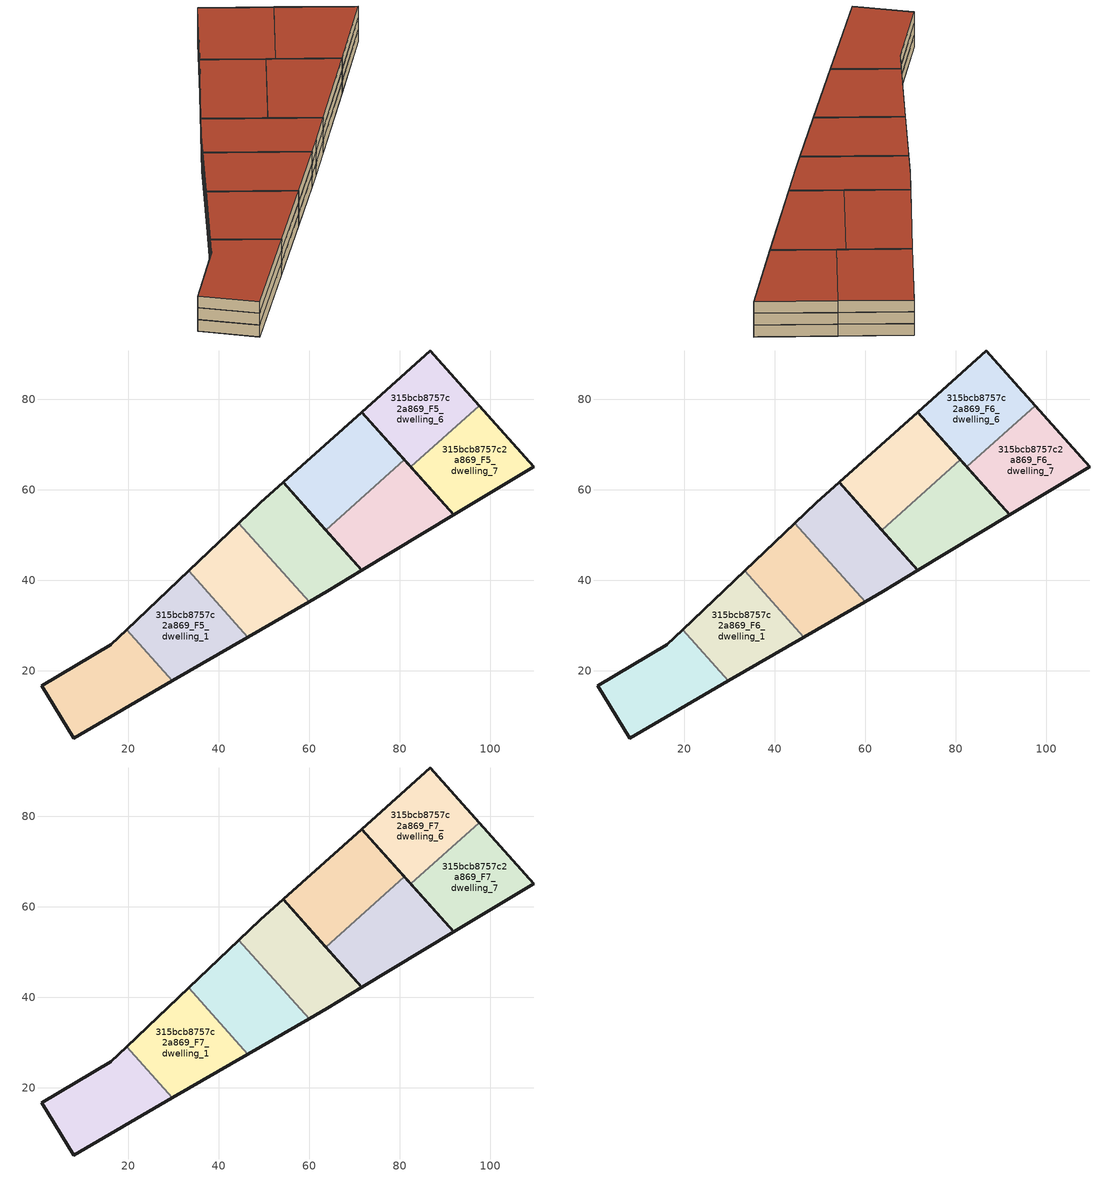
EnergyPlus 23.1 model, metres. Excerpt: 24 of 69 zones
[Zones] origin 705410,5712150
315bcb8757c2a869_F5_dwelling_0
 floor to 315bcb8757c2a869_F4_dwelling_0 (EU_floor_Construction): 29.74,17.76 19.65,29.05 16.2,25.78 0.94,16.64 7.95,5.14 z15
 wall outside (EU_wall_Construction): 29.74,17.76 7.95,5.14 0.94,16.64 16.2,25.78 19.65,29.05 z15:18
 wall to 315bcb8757c2a869_F5_dwelling_1 (EU_wall_Construction): 19.65,29.05 29.74,17.76 z15:18
315bcb8757c2a869_F5_dwelling_1
 floor to 315bcb8757c2a869_F4_dwelling_1 (EU_floor_Construction): 46.45,27.43 33.37,42.06 19.65,29.05 29.74,17.76 z15
 wall outside (EU_wall_Construction): 19.65,29.05 33.37,42.06 / 46.45,27.43 29.74,17.76 z15:18
 wall to 315bcb8757c2a869_F5_dwelling_2 (EU_wall_Construction): 33.37,42.06 46.45,27.43 z15:18
315bcb8757c2a869_F5_dwelling_2
 floor to 315bcb8757c2a869_F4_dwelling_2 (EU_floor_Construction): 60,35.27 44.49,52.61 33.37,42.06 46.45,27.43 z15
 wall outside (EU_wall_Construction): 33.37,42.06 44.49,52.61 / 60,35.27 46.45,27.43 z15:18
 wall to 315bcb8757c2a869_F5_dwelling_3 (EU_wall_Construction): 44.49,52.61 60,35.27 z15:18
315bcb8757c2a869_F5_dwelling_3
 floor to 315bcb8757c2a869_F4_dwelling_3 (EU_floor_Construction): 71.63,42.19 54.27,61.61 49.23,57.1 44.49,52.61 60,35.27 64.04,37.61 z15
 wall outside (EU_wall_Construction): 44.49,52.61 49.23,57.1 54.27,61.61 71.63,42.19 64.04,37.61 60,35.27 z15:18
315bcb8757c2a869_F5_dwelling_4
 floor to 315bcb8757c2a869_F4_dwelling_4 (EU_floor_Construction): 81.04,66.59 71.62,77.12 54.27,61.61 63.69,51.08 z15
 wall outside (EU_wall_Construction): 63.69,51.08 54.27,61.61 71.62,77.12 81.04,66.59 z15:18
 wall to 315bcb8757c2a869_F5_dwelling_5 (EU_wall_Construction): 81.04,66.59 63.69,51.08 z15:18
315bcb8757c2a869_F5_dwelling_5
 floor to 315bcb8757c2a869_F4_dwelling_5 (EU_floor_Construction): 91.92,54.42 81.04,66.59 63.69,51.08 71.63,42.19 z15
 wall outside (EU_wall_Construction): 81.04,66.59 91.92,54.42 71.63,42.19 63.69,51.08 z15:18
315bcb8757c2a869_F5_dwelling_6
 floor to 315bcb8757c2a869_F4_dwelling_6 (EU_floor_Construction): 97.55,78.59 86.77,90.65 71.62,77.12 82.41,65.05 z15
 wall outside (EU_wall_Construction): 82.41,65.05 71.62,77.12 86.77,90.65 97.55,78.59 z15:18
 wall to 315bcb8757c2a869_F5_dwelling_7 (EU_wall_Construction): 97.55,78.59 82.41,65.05 z15:18
315bcb8757c2a869_F5_dwelling_7
 floor to 315bcb8757c2a869_F4_dwelling_7 (EU_floor_Construction): 109.62,65.09 97.55,78.59 82.41,65.05 91.92,54.42 z15
 wall outside (EU_wall_Construction): 97.55,78.59 109.62,65.09 91.92,54.42 82.41,65.05 z15:18
315bcb8757c2a869_F6_dwelling_0
 floor to 315bcb8757c2a869_F5_dwelling_0 (EU_floor_Construction): 29.74,17.76 19.65,29.05 16.2,25.78 0.94,16.64 7.95,5.14 z18
 wall outside (EU_wall_Construction): 29.74,17.76 7.95,5.14 0.94,16.64 16.2,25.78 19.65,29.05 z18:21
 wall to 315bcb8757c2a869_F6_dwelling_1 (EU_wall_Construction): 19.65,29.05 29.74,17.76 z18:21
315bcb8757c2a869_F6_dwelling_1
 floor to 315bcb8757c2a869_F5_dwelling_1 (EU_floor_Construction): 46.45,27.43 33.37,42.06 19.65,29.05 29.74,17.76 z18
 wall outside (EU_wall_Construction): 19.65,29.05 33.37,42.06 / 46.45,27.43 29.74,17.76 z18:21
 wall to 315bcb8757c2a869_F6_dwelling_2 (EU_wall_Construction): 33.37,42.06 46.45,27.43 z18:21
315bcb8757c2a869_F6_dwelling_2
 floor to 315bcb8757c2a869_F5_dwelling_2 (EU_floor_Construction): 60,35.27 44.49,52.61 33.37,42.06 46.45,27.43 z18
 wall outside (EU_wall_Construction): 33.37,42.06 44.49,52.61 / 60,35.27 46.45,27.43 z18:21
 wall to 315bcb8757c2a869_F6_dwelling_3 (EU_wall_Construction): 44.49,52.61 60,35.27 z18:21
315bcb8757c2a869_F6_dwelling_3
 floor to 315bcb8757c2a869_F5_dwelling_3 (EU_floor_Construction): 71.63,42.19 54.27,61.61 49.23,57.1 44.49,52.61 60,35.27 64.04,37.61 z18
 wall outside (EU_wall_Construction): 44.49,52.61 49.23,57.1 54.27,61.61 71.63,42.19 64.04,37.61 60,35.27 z18:21
315bcb8757c2a869_F6_dwelling_4
 floor to 315bcb8757c2a869_F5_dwelling_4 (EU_floor_Construction): 81.04,66.59 71.62,77.12 54.27,61.61 63.69,51.08 z18
 wall outside (EU_wall_Construction): 63.69,51.08 54.27,61.61 71.62,77.12 81.04,66.59 z18:21
 wall to 315bcb8757c2a869_F6_dwelling_5 (EU_wall_Construction): 81.04,66.59 63.69,51.08 z18:21
315bcb8757c2a869_F6_dwelling_5
 floor to 315bcb8757c2a869_F5_dwelling_5 (EU_floor_Construction): 91.92,54.42 81.04,66.59 63.69,51.08 71.63,42.19 z18
 wall outside (EU_wall_Construction): 81.04,66.59 91.92,54.42 71.63,42.19 63.69,51.08 z18:21
315bcb8757c2a869_F6_dwelling_6
 floor to 315bcb8757c2a869_F5_dwelling_6 (EU_floor_Construction): 97.55,78.59 86.77,90.65 71.62,77.12 82.41,65.05 z18
 wall outside (EU_wall_Construction): 82.41,65.05 71.62,77.12 86.77,90.65 97.55,78.59 z18:21
 wall to 315bcb8757c2a869_F6_dwelling_7 (EU_wall_Construction): 97.55,78.59 82.41,65.05 z18:21
315bcb8757c2a869_F6_dwelling_7
 floor to 315bcb8757c2a869_F5_dwelling_7 (EU_floor_Construction): 109.62,65.09 97.55,78.59 82.41,65.05 91.92,54.42 z18
 wall outside (EU_wall_Construction): 97.55,78.59 109.62,65.09 91.92,54.42 82.41,65.05 z18:21
315bcb8757c2a869_F7_dwelling_0
 floor to 315bcb8757c2a869_F6_dwelling_0 (EU_floor_Construction): 29.74,17.76 19.65,29.05 16.2,25.78 0.94,16.64 7.95,5.14 z21
 wall outside (EU_wall_Construction): 29.74,17.76 7.95,5.14 0.94,16.64 16.2,25.78 19.65,29.05 z21:24
 wall to 315bcb8757c2a869_F7_dwelling_1 (EU_wall_Construction): 19.65,29.05 29.74,17.76 z21:24
 roof outside (EU_roof_Construction): 19.65,29.05 29.74,17.76 7.95,5.14 0.94,16.64 16.2,25.78 z24
315bcb8757c2a869_F7_dwelling_1
 floor to 315bcb8757c2a869_F6_dwelling_1 (EU_floor_Construction): 46.45,27.43 33.37,42.06 19.65,29.05 29.74,17.76 z21
 wall outside (EU_wall_Construction): 19.65,29.05 33.37,42.06 / 46.45,27.43 29.74,17.76 z21:24
 wall to 315bcb8757c2a869_F7_dwelling_2 (EU_wall_Construction): 33.37,42.06 46.45,27.43 z21:24
 roof outside (EU_roof_Construction): 33.37,42.06 46.45,27.43 29.74,17.76 19.65,29.05 z24
315bcb8757c2a869_F7_dwelling_2
 floor to 315bcb8757c2a869_F6_dwelling_2 (EU_floor_Construction): 60,35.27 44.49,52.61 33.37,42.06 46.45,27.43 z21
 wall outside (EU_wall_Construction): 33.37,42.06 44.49,52.61 / 60,35.27 46.45,27.43 z21:24
 wall to 315bcb8757c2a869_F7_dwelling_3 (EU_wall_Construction): 44.49,52.61 60,35.27 z21:24
 roof outside (EU_roof_Construction): 44.49,52.61 60,35.27 46.45,27.43 33.37,42.06 z24
315bcb8757c2a869_F7_dwelling_3
 floor to 315bcb8757c2a869_F6_dwelling_3 (EU_floor_Construction): 71.63,42.19 54.27,61.61 49.23,57.1 44.49,52.61 60,35.27 64.04,37.61 z21
 wall outside (EU_wall_Construction): 44.49,52.61 49.23,57.1 54.27,61.61 71.63,42.19 64.04,37.61 60,35.27 z21:24
 roof outside (EU_roof_Construction): 54.27,61.61 71.63,42.19 64.04,37.61 60,35.27 44.49,52.61 49.23,57.1 z24
315bcb8757c2a869_F7_dwelling_4
 floor to 315bcb8757c2a869_F6_dwelling_4 (EU_floor_Construction): 81.04,66.59 71.62,77.12 54.27,61.61 63.69,51.08 z21
 wall outside (EU_wall_Construction): 63.69,51.08 54.27,61.61 71.62,77.12 81.04,66.59 z21:24
 wall to 315bcb8757c2a869_F7_dwelling_5 (EU_wall_Construction): 81.04,66.59 63.69,51.08 z21:24
 roof outside (EU_roof_Construction): 71.62,77.12 81.04,66.59 63.69,51.08 54.27,61.61 z24
315bcb8757c2a869_F7_dwelling_5
 floor to 315bcb8757c2a869_F6_dwelling_5 (EU_floor_Construction): 91.92,54.42 81.04,66.59 63.69,51.08 71.63,42.19 z21
 wall outside (EU_wall_Construction): 81.04,66.59 91.92,54.42 71.63,42.19 63.69,51.08 z21:24
 roof outside (EU_roof_Construction): 81.04,66.59 91.92,54.42 71.63,42.19 63.69,51.08 z24
315bcb8757c2a869_F7_dwelling_6
 floor to 315bcb8757c2a869_F6_dwelling_6 (EU_floor_Construction): 97.55,78.59 86.77,90.65 71.62,77.12 82.41,65.05 z21
 wall outside (EU_wall_Construction): 82.41,65.05 71.62,77.12 86.77,90.65 97.55,78.59 z21:24
 wall to 315bcb8757c2a869_F7_dwelling_7 (EU_wall_Construction): 97.55,78.59 82.41,65.05 z21:24
 roof outside (EU_roof_Construction): 86.77,90.65 97.55,78.59 82.41,65.05 71.62,77.12 z24
315bcb8757c2a869_F7_dwelling_7
 floor to 315bcb8757c2a869_F6_dwelling_7 (EU_floor_Construction): 109.62,65.09 97.55,78.59 82.41,65.05 91.92,54.42 z21
 wall outside (EU_wall_Construction): 97.55,78.59 109.62,65.09 91.92,54.42 82.41,65.05 z21:24
 roof outside (EU_roof_Construction): 97.55,78.59 109.62,65.09 91.92,54.42 82.41,65.05 z24
[Building]
EU S2 Campaign: North Axis=0; Terrain=City; Solar Distribution=FullExterior
[Site:Location]
London: Latitude=51.5; Longitude=-0.5; Time Zone=0; Elevation=25
[SizingPeriod:WeatherFileDays]
AnnualSizingPeriod: Begin Month=1; Begin Day of Month=1; End Month=12; End Day of Month=31; Day of Week for Start Day=Monday; Use Weather File Daylight Saving Period=No; Use Weather File Rain and Snow Indicators=No
[MATERIAL]
EU_InternalMass_Material: Roughness=MediumRough; Thickness=0.1; Conductivity=1; Density=1800; Specific Heat=900; Thermal Absorptance=0.9; Solar Absorptance=0.7; Visible Absorptance=0.7
[MATERIAL:NOMASS] Roughness=MediumRough; Thermal Absorptance=0.9; Solar Absorptance=0.7; Visible Absorptance=0.7
Name | Thermal Resistance
EU_wall_NoMass | 0.635353
EU_roof_NoMass | 0.675062
EU_floor_NoMass | 1.96382
[CONSTRUCTION]
EU_wall_Construction: EU_wall_NoMass
EU_roof_Construction: EU_roof_NoMass
EU_floor_Construction: EU_floor_NoMass
EU_InternalMass_Construction: EU_InternalMass_Material
[ZONE] Type=1; Multiplier=1; Ceiling Height=autocalculate; Floor Area=autocalculate; Part of Total Floor Area=Yes
Name | Volume
315bcb8757c2a869_F5_dwelling_0; 315bcb8757c2a869_F6_dwelling_0; 315bcb8757c2a869_F7_dwelling_0 | 985.807
315bcb8757c2a869_F5_dwelling_1; 315bcb8757c2a869_F6_dwelling_1; 315bcb8757c2a869_F7_dwelling_1 | 985.857
315bcb8757c2a869_F5_dwelling_2; 315bcb8757c2a869_F6_dwelling_2; 315bcb8757c2a869_F7_dwelling_2 | 985.852
315bcb8757c2a869_F5_dwelling_3; 315bcb8757c2a869_F6_dwelling_3; 315bcb8757c2a869_F7_dwelling_3 | 985.816
315bcb8757c2a869_F5_dwelling_4; 315bcb8757c2a869_F6_dwelling_4; 315bcb8757c2a869_F7_dwelling_4 | 985.805
315bcb8757c2a869_F5_dwelling_5; 315bcb8757c2a869_F6_dwelling_5; 315bcb8757c2a869_F7_dwelling_5 | 985.882
315bcb8757c2a869_F5_dwelling_6; 315bcb8757c2a869_F6_dwelling_6; 315bcb8757c2a869_F7_dwelling_6 | 985.81
315bcb8757c2a869_F5_dwelling_7; 315bcb8757c2a869_F6_dwelling_7; 315bcb8757c2a869_F7_dwelling_7 | 985.832
[INTERNALMASS] Construction=EU_InternalMass_Construction
Name | Zone or ZoneList | Surface Area
315bcb8757c2a869_F5_dwelling_0_EU_InternalMass | 315bcb8757c2a869_F5_dwelling_0 | 369.683
315bcb8757c2a869_F5_dwelling_1_EU_InternalMass | 315bcb8757c2a869_F5_dwelling_1 | 369.695
315bcb8757c2a869_F5_dwelling_2_EU_InternalMass | 315bcb8757c2a869_F5_dwelling_2 | 369.664
315bcb8757c2a869_F5_dwelling_3_EU_InternalMass | 315bcb8757c2a869_F5_dwelling_3 | 369.705
315bcb8757c2a869_F5_dwelling_4_EU_InternalMass | 315bcb8757c2a869_F5_dwelling_4 | 369.7
315bcb8757c2a869_F5_dwelling_5_EU_InternalMass | 315bcb8757c2a869_F5_dwelling_5 | 369.67
315bcb8757c2a869_F5_dwelling_6_EU_InternalMass | 315bcb8757c2a869_F5_dwelling_6 | 369.676
315bcb8757c2a869_F5_dwelling_7_EU_InternalMass | 315bcb8757c2a869_F5_dwelling_7 | 369.698
315bcb8757c2a869_F6_dwelling_0_EU_InternalMass | 315bcb8757c2a869_F6_dwelling_0 | 369.683
315bcb8757c2a869_F6_dwelling_1_EU_InternalMass | 315bcb8757c2a869_F6_dwelling_1 | 369.695
315bcb8757c2a869_F6_dwelling_2_EU_InternalMass | 315bcb8757c2a869_F6_dwelling_2 | 369.664
315bcb8757c2a869_F6_dwelling_3_EU_InternalMass | 315bcb8757c2a869_F6_dwelling_3 | 369.705
315bcb8757c2a869_F6_dwelling_4_EU_InternalMass | 315bcb8757c2a869_F6_dwelling_4 | 369.7
315bcb8757c2a869_F6_dwelling_5_EU_InternalMass | 315bcb8757c2a869_F6_dwelling_5 | 369.67
315bcb8757c2a869_F6_dwelling_6_EU_InternalMass | 315bcb8757c2a869_F6_dwelling_6 | 369.676
315bcb8757c2a869_F6_dwelling_7_EU_InternalMass | 315bcb8757c2a869_F6_dwelling_7 | 369.698
315bcb8757c2a869_F7_dwelling_0_EU_InternalMass | 315bcb8757c2a869_F7_dwelling_0 | 369.683
315bcb8757c2a869_F7_dwelling_1_EU_InternalMass | 315bcb8757c2a869_F7_dwelling_1 | 369.695
315bcb8757c2a869_F7_dwelling_2_EU_InternalMass | 315bcb8757c2a869_F7_dwelling_2 | 369.664
315bcb8757c2a869_F7_dwelling_3_EU_InternalMass | 315bcb8757c2a869_F7_dwelling_3 | 369.705
315bcb8757c2a869_F7_dwelling_4_EU_InternalMass | 315bcb8757c2a869_F7_dwelling_4 | 369.7
315bcb8757c2a869_F7_dwelling_5_EU_InternalMass | 315bcb8757c2a869_F7_dwelling_5 | 369.67
315bcb8757c2a869_F7_dwelling_6_EU_InternalMass | 315bcb8757c2a869_F7_dwelling_6 | 369.676
315bcb8757c2a869_F7_dwelling_7_EU_InternalMass | 315bcb8757c2a869_F7_dwelling_7 | 369.698
[OTHEREQUIPMENT] Fuel Type=Electricity; Design Level Calculation Method=Watts/Area; Power per Zone Floor Area=1; Fraction Latent=0; Fraction Radiant=0; Fraction Lost=0; Carbon Dioxide Generation Rate=0; EndUse Subcategory=EU_Step8_InternalGains
Name | Zone or ZoneList or Space or SpaceList | Schedule
EU_Step8_InternalGain_315bcb8757c2a869_F5_dwelling_0_f000 | 315bcb8757c2a869_F5_dwelling_0 | EU_Step8_GainSchedule_315bcb8757c2a869_F5_dwelling_0_f000
EU_Step8_InternalGain_315bcb8757c2a869_F5_dwelling_1_f000 | 315bcb8757c2a869_F5_dwelling_1 | EU_Step8_GainSchedule_315bcb8757c2a869_F5_dwelling_1_f000
EU_Step8_InternalGain_315bcb8757c2a869_F5_dwelling_2_f000 | 315bcb8757c2a869_F5_dwelling_2 | EU_Step8_GainSchedule_315bcb8757c2a869_F5_dwelling_2_f000
EU_Step8_InternalGain_315bcb8757c2a869_F5_dwelling_3_f000 | 315bcb8757c2a869_F5_dwelling_3 | EU_Step8_GainSchedule_315bcb8757c2a869_F5_dwelling_3_f000
EU_Step8_InternalGain_315bcb8757c2a869_F5_dwelling_4_f000 | 315bcb8757c2a869_F5_dwelling_4 | EU_Step8_GainSchedule_315bcb8757c2a869_F5_dwelling_4_f000
EU_Step8_InternalGain_315bcb8757c2a869_F5_dwelling_5_f000 | 315bcb8757c2a869_F5_dwelling_5 | EU_Step8_GainSchedule_315bcb8757c2a869_F5_dwelling_5_f000
EU_Step8_InternalGain_315bcb8757c2a869_F5_dwelling_6_f000 | 315bcb8757c2a869_F5_dwelling_6 | EU_Step8_GainSchedule_315bcb8757c2a869_F5_dwelling_6_f000
EU_Step8_InternalGain_315bcb8757c2a869_F5_dwelling_7_f000 | 315bcb8757c2a869_F5_dwelling_7 | EU_Step8_GainSchedule_315bcb8757c2a869_F5_dwelling_7_f000
EU_Step8_InternalGain_315bcb8757c2a869_F6_dwelling_0_f000 | 315bcb8757c2a869_F6_dwelling_0 | EU_Step8_GainSchedule_315bcb8757c2a869_F6_dwelling_0_f000
EU_Step8_InternalGain_315bcb8757c2a869_F6_dwelling_1_f000 | 315bcb8757c2a869_F6_dwelling_1 | EU_Step8_GainSchedule_315bcb8757c2a869_F6_dwelling_1_f000
EU_Step8_InternalGain_315bcb8757c2a869_F6_dwelling_2_f000 | 315bcb8757c2a869_F6_dwelling_2 | EU_Step8_GainSchedule_315bcb8757c2a869_F6_dwelling_2_f000
EU_Step8_InternalGain_315bcb8757c2a869_F6_dwelling_3_f000 | 315bcb8757c2a869_F6_dwelling_3 | EU_Step8_GainSchedule_315bcb8757c2a869_F6_dwelling_3_f000
EU_Step8_InternalGain_315bcb8757c2a869_F6_dwelling_4_f000 | 315bcb8757c2a869_F6_dwelling_4 | EU_Step8_GainSchedule_315bcb8757c2a869_F6_dwelling_4_f000
EU_Step8_InternalGain_315bcb8757c2a869_F6_dwelling_5_f000 | 315bcb8757c2a869_F6_dwelling_5 | EU_Step8_GainSchedule_315bcb8757c2a869_F6_dwelling_5_f000
EU_Step8_InternalGain_315bcb8757c2a869_F6_dwelling_6_f000 | 315bcb8757c2a869_F6_dwelling_6 | EU_Step8_GainSchedule_315bcb8757c2a869_F6_dwelling_6_f000
EU_Step8_InternalGain_315bcb8757c2a869_F6_dwelling_7_f000 | 315bcb8757c2a869_F6_dwelling_7 | EU_Step8_GainSchedule_315bcb8757c2a869_F6_dwelling_7_f000
EU_Step8_InternalGain_315bcb8757c2a869_F7_dwelling_0_f000 | 315bcb8757c2a869_F7_dwelling_0 | EU_Step8_GainSchedule_315bcb8757c2a869_F7_dwelling_0_f000
EU_Step8_InternalGain_315bcb8757c2a869_F7_dwelling_1_f000 | 315bcb8757c2a869_F7_dwelling_1 | EU_Step8_GainSchedule_315bcb8757c2a869_F7_dwelling_1_f000
EU_Step8_InternalGain_315bcb8757c2a869_F7_dwelling_2_f000 | 315bcb8757c2a869_F7_dwelling_2 | EU_Step8_GainSchedule_315bcb8757c2a869_F7_dwelling_2_f000
EU_Step8_InternalGain_315bcb8757c2a869_F7_dwelling_3_f000 | 315bcb8757c2a869_F7_dwelling_3 | EU_Step8_GainSchedule_315bcb8757c2a869_F7_dwelling_3_f000
EU_Step8_InternalGain_315bcb8757c2a869_F7_dwelling_4_f000 | 315bcb8757c2a869_F7_dwelling_4 | EU_Step8_GainSchedule_315bcb8757c2a869_F7_dwelling_4_f000
EU_Step8_InternalGain_315bcb8757c2a869_F7_dwelling_5_f000 | 315bcb8757c2a869_F7_dwelling_5 | EU_Step8_GainSchedule_315bcb8757c2a869_F7_dwelling_5_f000
EU_Step8_InternalGain_315bcb8757c2a869_F7_dwelling_6_f000 | 315bcb8757c2a869_F7_dwelling_6 | EU_Step8_GainSchedule_315bcb8757c2a869_F7_dwelling_6_f000
EU_Step8_InternalGain_315bcb8757c2a869_F7_dwelling_7_f000 | 315bcb8757c2a869_F7_dwelling_7 | EU_Step8_GainSchedule_315bcb8757c2a869_F7_dwelling_7_f000
[ZONEVENTILATION:DESIGNFLOWRATE] Schedule=EU_AlwaysOn; Design Flow Rate Calculation Method=AirChanges/Hour; Air Changes per Hour=0.555504; Ventilation Type=Natural; Fan Pressure Rise=0; Fan Total Efficiency=1; Constant Term Coefficient=1; Temperature Term Coefficient=0; Velocity Term Coefficient=0; Velocity Squared Term Coefficient=0; Minimum Indoor Temperature=-100; Maximum Indoor Temperature=100; Delta Temperature=-100; Minimum Outdoor Temperature=-100; Maximum Outdoor Temperature=100; Maximum Wind Speed=40
Name | Zone or ZoneList or Space or SpaceList
EU_ConstantAir_315bcb8757c2a869_F5_dwelling_0 | 315bcb8757c2a869_F5_dwelling_0
EU_ConstantAir_315bcb8757c2a869_F5_dwelling_1 | 315bcb8757c2a869_F5_dwelling_1
EU_ConstantAir_315bcb8757c2a869_F5_dwelling_2 | 315bcb8757c2a869_F5_dwelling_2
EU_ConstantAir_315bcb8757c2a869_F5_dwelling_3 | 315bcb8757c2a869_F5_dwelling_3
EU_ConstantAir_315bcb8757c2a869_F5_dwelling_4 | 315bcb8757c2a869_F5_dwelling_4
EU_ConstantAir_315bcb8757c2a869_F5_dwelling_5 | 315bcb8757c2a869_F5_dwelling_5
EU_ConstantAir_315bcb8757c2a869_F5_dwelling_6 | 315bcb8757c2a869_F5_dwelling_6
EU_ConstantAir_315bcb8757c2a869_F5_dwelling_7 | 315bcb8757c2a869_F5_dwelling_7
EU_ConstantAir_315bcb8757c2a869_F6_dwelling_0 | 315bcb8757c2a869_F6_dwelling_0
EU_ConstantAir_315bcb8757c2a869_F6_dwelling_1 | 315bcb8757c2a869_F6_dwelling_1
EU_ConstantAir_315bcb8757c2a869_F6_dwelling_2 | 315bcb8757c2a869_F6_dwelling_2
EU_ConstantAir_315bcb8757c2a869_F6_dwelling_3 | 315bcb8757c2a869_F6_dwelling_3
EU_ConstantAir_315bcb8757c2a869_F6_dwelling_4 | 315bcb8757c2a869_F6_dwelling_4
EU_ConstantAir_315bcb8757c2a869_F6_dwelling_5 | 315bcb8757c2a869_F6_dwelling_5
EU_ConstantAir_315bcb8757c2a869_F6_dwelling_6 | 315bcb8757c2a869_F6_dwelling_6
EU_ConstantAir_315bcb8757c2a869_F6_dwelling_7 | 315bcb8757c2a869_F6_dwelling_7
EU_ConstantAir_315bcb8757c2a869_F7_dwelling_0 | 315bcb8757c2a869_F7_dwelling_0
EU_ConstantAir_315bcb8757c2a869_F7_dwelling_1 | 315bcb8757c2a869_F7_dwelling_1
EU_ConstantAir_315bcb8757c2a869_F7_dwelling_2 | 315bcb8757c2a869_F7_dwelling_2
EU_ConstantAir_315bcb8757c2a869_F7_dwelling_3 | 315bcb8757c2a869_F7_dwelling_3
EU_ConstantAir_315bcb8757c2a869_F7_dwelling_4 | 315bcb8757c2a869_F7_dwelling_4
EU_ConstantAir_315bcb8757c2a869_F7_dwelling_5 | 315bcb8757c2a869_F7_dwelling_5
EU_ConstantAir_315bcb8757c2a869_F7_dwelling_6 | 315bcb8757c2a869_F7_dwelling_6
EU_ConstantAir_315bcb8757c2a869_F7_dwelling_7 | 315bcb8757c2a869_F7_dwelling_7
[HVACTEMPLATE:THERMOSTAT] Constant Heating Setpoint=20; Constant Cooling Setpoint=50
EU_HeatOnly_315bcb8757c2a869_F0_dwelling_0; EU_HeatOnly_315bcb8757c2a869_F0_dwelling_1; EU_HeatOnly_315bcb8757c2a869_F0_dwelling_2; EU_HeatOnly_315bcb8757c2a869_F0_dwelling_3; EU_HeatOnly_315bcb8757c2a869_F0_dwelling_4; EU_HeatOnly_315bcb8757c2a869_F0_dwelling_5; EU_HeatOnly_315bcb8757c2a869_F0_dwelling_6; EU_HeatOnly_315bcb8757c2a869_F0_dwelling_7; EU_HeatOnly_315bcb8757c2a869_F0_dwelling_8; EU_HeatOnly_315bcb8757c2a869_F1_dwelling_0; EU_HeatOnly_315bcb8757c2a869_F1_dwelling_1; EU_HeatOnly_315bcb8757c2a869_F1_dwelling_2; EU_HeatOnly_315bcb8757c2a869_F1_dwelling_3; EU_HeatOnly_315bcb8757c2a869_F1_dwelling_4; EU_HeatOnly_315bcb8757c2a869_F1_dwelling_5; EU_HeatOnly_315bcb8757c2a869_F1_dwelling_6; EU_HeatOnly_315bcb8757c2a869_F1_dwelling_7; EU_HeatOnly_315bcb8757c2a869_F1_dwelling_8; EU_HeatOnly_315bcb8757c2a869_F2_dwelling_0; EU_HeatOnly_315bcb8757c2a869_F2_dwelling_1; EU_HeatOnly_315bcb8757c2a869_F2_dwelling_2; EU_HeatOnly_315bcb8757c2a869_F2_dwelling_3; EU_HeatOnly_315bcb8757c2a869_F2_dwelling_4; EU_HeatOnly_315bcb8757c2a869_F2_dwelling_5; EU_HeatOnly_315bcb8757c2a869_F2_dwelling_6; EU_HeatOnly_315bcb8757c2a869_F2_dwelling_7; EU_HeatOnly_315bcb8757c2a869_F2_dwelling_8; EU_HeatOnly_315bcb8757c2a869_F3_dwelling_0; EU_HeatOnly_315bcb8757c2a869_F3_dwelling_1; EU_HeatOnly_315bcb8757c2a869_F3_dwelling_2; EU_HeatOnly_315bcb8757c2a869_F3_dwelling_3; EU_HeatOnly_315bcb8757c2a869_F3_dwelling_4; EU_HeatOnly_315bcb8757c2a869_F3_dwelling_5; EU_HeatOnly_315bcb8757c2a869_F3_dwelling_6; EU_HeatOnly_315bcb8757c2a869_F3_dwelling_7; EU_HeatOnly_315bcb8757c2a869_F3_dwelling_8; EU_HeatOnly_315bcb8757c2a869_F4_dwelling_0; EU_HeatOnly_315bcb8757c2a869_F4_dwelling_1; EU_HeatOnly_315bcb8757c2a869_F4_dwelling_2; EU_HeatOnly_315bcb8757c2a869_F4_dwelling_3; EU_HeatOnly_315bcb8757c2a869_F4_dwelling_4; EU_HeatOnly_315bcb8757c2a869_F4_dwelling_5; EU_HeatOnly_315bcb8757c2a869_F4_dwelling_6; EU_HeatOnly_315bcb8757c2a869_F4_dwelling_7; EU_HeatOnly_315bcb8757c2a869_F4_dwelling_8; EU_HeatOnly_315bcb8757c2a869_F5_dwelling_0; EU_HeatOnly_315bcb8757c2a869_F5_dwelling_1; EU_HeatOnly_315bcb8757c2a869_F5_dwelling_2; EU_HeatOnly_315bcb8757c2a869_F5_dwelling_3; EU_HeatOnly_315bcb8757c2a869_F5_dwelling_4; EU_HeatOnly_315bcb8757c2a869_F5_dwelling_5; EU_HeatOnly_315bcb8757c2a869_F5_dwelling_6; EU_HeatOnly_315bcb8757c2a869_F5_dwelling_7; EU_HeatOnly_315bcb8757c2a869_F6_dwelling_0; EU_HeatOnly_315bcb8757c2a869_F6_dwelling_1; EU_HeatOnly_315bcb8757c2a869_F6_dwelling_2; EU_HeatOnly_315bcb8757c2a869_F6_dwelling_3; EU_HeatOnly_315bcb8757c2a869_F6_dwelling_4; EU_HeatOnly_315bcb8757c2a869_F6_dwelling_5; EU_HeatOnly_315bcb8757c2a869_F6_dwelling_6; EU_HeatOnly_315bcb8757c2a869_F6_dwelling_7; EU_HeatOnly_315bcb8757c2a869_F7_dwelling_0; EU_HeatOnly_315bcb8757c2a869_F7_dwelling_1; EU_HeatOnly_315bcb8757c2a869_F7_dwelling_2; EU_HeatOnly_315bcb8757c2a869_F7_dwelling_3; EU_HeatOnly_315bcb8757c2a869_F7_dwelling_4; EU_HeatOnly_315bcb8757c2a869_F7_dwelling_5; EU_HeatOnly_315bcb8757c2a869_F7_dwelling_6; EU_HeatOnly_315bcb8757c2a869_F7_dwelling_7
[HVACTEMPLATE:ZONE:IDEALLOADSAIRSYSTEM] System Availability Schedule=EU_AlwaysOn; Maximum Heating Supply Air Temperature=50; Minimum Cooling Supply Air Temperature=13; Maximum Heating Supply Air Humidity Ratio=0.0156; Minimum Cooling Supply Air Humidity Ratio=0.0077; Heating Limit=NoLimit; Cooling Limit=NoLimit; Heating Availability Schedule=EU_AlwaysOn; Cooling Availability Schedule=EU_CoolingOff; Dehumidification Control Type=ConstantSensibleHeatRatio; Cooling Sensible Heat Ratio=0.7; Dehumidification Setpoint=60; Humidification Control Type=None; Humidification Setpoint=30; Outdoor Air Method=None; Outdoor Air Flow Rate per Person=0.00944; Outdoor Air Flow Rate per Zone Floor Area=0; Outdoor Air Flow Rate per Zone=0; Demand Controlled Ventilation Type=None; Outdoor Air Economizer Type=NoEconomizer; Heat Recovery Type=None; Sensible Heat Recovery Effectiveness=0.7; Latent Heat Recovery Effectiveness=0.65
Name | Template Thermostat
315bcb8757c2a869_F5_dwelling_0 | EU_HeatOnly_315bcb8757c2a869_F5_dwelling_0
315bcb8757c2a869_F5_dwelling_1 | EU_HeatOnly_315bcb8757c2a869_F5_dwelling_1
315bcb8757c2a869_F5_dwelling_2 | EU_HeatOnly_315bcb8757c2a869_F5_dwelling_2
315bcb8757c2a869_F5_dwelling_3 | EU_HeatOnly_315bcb8757c2a869_F5_dwelling_3
315bcb8757c2a869_F5_dwelling_4 | EU_HeatOnly_315bcb8757c2a869_F5_dwelling_4
315bcb8757c2a869_F5_dwelling_5 | EU_HeatOnly_315bcb8757c2a869_F5_dwelling_5
315bcb8757c2a869_F5_dwelling_6 | EU_HeatOnly_315bcb8757c2a869_F5_dwelling_6
315bcb8757c2a869_F5_dwelling_7 | EU_HeatOnly_315bcb8757c2a869_F5_dwelling_7
315bcb8757c2a869_F6_dwelling_0 | EU_HeatOnly_315bcb8757c2a869_F6_dwelling_0
315bcb8757c2a869_F6_dwelling_1 | EU_HeatOnly_315bcb8757c2a869_F6_dwelling_1
315bcb8757c2a869_F6_dwelling_2 | EU_HeatOnly_315bcb8757c2a869_F6_dwelling_2
315bcb8757c2a869_F6_dwelling_3 | EU_HeatOnly_315bcb8757c2a869_F6_dwelling_3
315bcb8757c2a869_F6_dwelling_4 | EU_HeatOnly_315bcb8757c2a869_F6_dwelling_4
315bcb8757c2a869_F6_dwelling_5 | EU_HeatOnly_315bcb8757c2a869_F6_dwelling_5
315bcb8757c2a869_F6_dwelling_6 | EU_HeatOnly_315bcb8757c2a869_F6_dwelling_6
315bcb8757c2a869_F6_dwelling_7 | EU_HeatOnly_315bcb8757c2a869_F6_dwelling_7
315bcb8757c2a869_F7_dwelling_0 | EU_HeatOnly_315bcb8757c2a869_F7_dwelling_0
315bcb8757c2a869_F7_dwelling_1 | EU_HeatOnly_315bcb8757c2a869_F7_dwelling_1
315bcb8757c2a869_F7_dwelling_2 | EU_HeatOnly_315bcb8757c2a869_F7_dwelling_2
315bcb8757c2a869_F7_dwelling_3 | EU_HeatOnly_315bcb8757c2a869_F7_dwelling_3
315bcb8757c2a869_F7_dwelling_4 | EU_HeatOnly_315bcb8757c2a869_F7_dwelling_4
315bcb8757c2a869_F7_dwelling_5 | EU_HeatOnly_315bcb8757c2a869_F7_dwelling_5
315bcb8757c2a869_F7_dwelling_6 | EU_HeatOnly_315bcb8757c2a869_F7_dwelling_6
315bcb8757c2a869_F7_dwelling_7 | EU_HeatOnly_315bcb8757c2a869_F7_dwelling_7
[SIZING:ZONE] Zone Cooling Design Supply Air Temperature Input Method=SupplyAirTemperature; Zone Cooling Design Supply Air Temperature=13; Zone Heating Design Supply Air Temperature Input Method=SupplyAirTemperature; Zone Heating Design Supply Air Temperature=50; Zone Cooling Design Supply Air Humidity Ratio=0.008; Zone Heating Design Supply Air Humidity Ratio=0.008; Cooling Design Air Flow Method=DesignDay; Cooling Design Air Flow Rate=0; Cooling Minimum Air Flow per Zone Floor Area=0.000762; Cooling Minimum Air Flow=0; Cooling Minimum Air Flow Fraction=0.2; Heating Design Air Flow Method=DesignDay; Heating Design Air Flow Rate=0; Heating Maximum Air Flow per Zone Floor Area=0.002032; Heating Maximum Air Flow=0.141576; Heating Maximum Air Flow Fraction=0.3; Account for Dedicated Outdoor Air System=No; Dedicated Outdoor Air System Control Strategy=NeutralSupplyAir; Dedicated Outdoor Air Low Setpoint Temperature for Design=autosize; Dedicated Outdoor Air High Setpoint Temperature for Design=autosize; Zone Load Sizing Method=Sensible Load Only No Latent Load; Zone Latent Cooling Design Supply Air Humidity Ratio Input Method=HumidityRatioDifference; Zone Cooling Design Supply Air Humidity Ratio Difference=0.005; Zone Latent Heating Design Supply Air Humidity Ratio Input Method=HumidityRatioDifference; Zone Humidification Design Supply Air Humidity Ratio Difference=0.005
315bcb8757c2a869_F5_dwelling_0; 315bcb8757c2a869_F5_dwelling_1; 315bcb8757c2a869_F5_dwelling_2; 315bcb8757c2a869_F5_dwelling_3; 315bcb8757c2a869_F5_dwelling_4; 315bcb8757c2a869_F5_dwelling_5; 315bcb8757c2a869_F5_dwelling_6; 315bcb8757c2a869_F5_dwelling_7; 315bcb8757c2a869_F6_dwelling_0; 315bcb8757c2a869_F6_dwelling_1; 315bcb8757c2a869_F6_dwelling_2; 315bcb8757c2a869_F6_dwelling_3; 315bcb8757c2a869_F6_dwelling_4; 315bcb8757c2a869_F6_dwelling_5; 315bcb8757c2a869_F6_dwelling_6; 315bcb8757c2a869_F6_dwelling_7; 315bcb8757c2a869_F7_dwelling_0; 315bcb8757c2a869_F7_dwelling_1; 315bcb8757c2a869_F7_dwelling_2; 315bcb8757c2a869_F7_dwelling_3; 315bcb8757c2a869_F7_dwelling_4; 315bcb8757c2a869_F7_dwelling_5; 315bcb8757c2a869_F7_dwelling_6; 315bcb8757c2a869_F7_dwelling_7
[SCHEDULE:CONSTANT]
Name | Hourly Value
EU_AlwaysOn | 1
EU_CoolingOff | 0
[SCHEDULE:FILE] Column Number=1; Rows to Skip at Top=0; Number of Hours of Data=8760; Column Separator=Comma; Interpolate to Timestep=No; Minutes per Item=60; Adjust Schedule for Daylight Savings=Yes
Name | File
EU_Step8_GainSchedule_315bcb8757c2a869_F5_dwelling_0_f000 | ../../schedules/315bcb8757c2a869/315bcb8757c2a869_F5_dwelling_0_f000_gain.csv
EU_Step8_GainSchedule_315bcb8757c2a869_F5_dwelling_1_f000 | ../../schedules/315bcb8757c2a869/315bcb8757c2a869_F5_dwelling_1_f000_gain.csv
EU_Step8_GainSchedule_315bcb8757c2a869_F5_dwelling_2_f000 | ../../schedules/315bcb8757c2a869/315bcb8757c2a869_F5_dwelling_2_f000_gain.csv
EU_Step8_GainSchedule_315bcb8757c2a869_F5_dwelling_3_f000 | ../../schedules/315bcb8757c2a869/315bcb8757c2a869_F5_dwelling_3_f000_gain.csv
EU_Step8_GainSchedule_315bcb8757c2a869_F5_dwelling_4_f000 | ../../schedules/315bcb8757c2a869/315bcb8757c2a869_F5_dwelling_4_f000_gain.csv
EU_Step8_GainSchedule_315bcb8757c2a869_F5_dwelling_5_f000 | ../../schedules/315bcb8757c2a869/315bcb8757c2a869_F5_dwelling_5_f000_gain.csv
EU_Step8_GainSchedule_315bcb8757c2a869_F5_dwelling_6_f000 | ../../schedules/315bcb8757c2a869/315bcb8757c2a869_F5_dwelling_6_f000_gain.csv
EU_Step8_GainSchedule_315bcb8757c2a869_F5_dwelling_7_f000 | ../../schedules/315bcb8757c2a869/315bcb8757c2a869_F5_dwelling_7_f000_gain.csv
EU_Step8_GainSchedule_315bcb8757c2a869_F6_dwelling_0_f000 | ../../schedules/315bcb8757c2a869/315bcb8757c2a869_F6_dwelling_0_f000_gain.csv
EU_Step8_GainSchedule_315bcb8757c2a869_F6_dwelling_1_f000 | ../../schedules/315bcb8757c2a869/315bcb8757c2a869_F6_dwelling_1_f000_gain.csv
EU_Step8_GainSchedule_315bcb8757c2a869_F6_dwelling_2_f000 | ../../schedules/315bcb8757c2a869/315bcb8757c2a869_F6_dwelling_2_f000_gain.csv
EU_Step8_GainSchedule_315bcb8757c2a869_F6_dwelling_3_f000 | ../../schedules/315bcb8757c2a869/315bcb8757c2a869_F6_dwelling_3_f000_gain.csv
EU_Step8_GainSchedule_315bcb8757c2a869_F6_dwelling_4_f000 | ../../schedules/315bcb8757c2a869/315bcb8757c2a869_F6_dwelling_4_f000_gain.csv
EU_Step8_GainSchedule_315bcb8757c2a869_F6_dwelling_5_f000 | ../../schedules/315bcb8757c2a869/315bcb8757c2a869_F6_dwelling_5_f000_gain.csv
EU_Step8_GainSchedule_315bcb8757c2a869_F6_dwelling_6_f000 | ../../schedules/315bcb8757c2a869/315bcb8757c2a869_F6_dwelling_6_f000_gain.csv
EU_Step8_GainSchedule_315bcb8757c2a869_F6_dwelling_7_f000 | ../../schedules/315bcb8757c2a869/315bcb8757c2a869_F6_dwelling_7_f000_gain.csv
EU_Step8_GainSchedule_315bcb8757c2a869_F7_dwelling_0_f000 | ../../schedules/315bcb8757c2a869/315bcb8757c2a869_F7_dwelling_0_f000_gain.csv
EU_Step8_GainSchedule_315bcb8757c2a869_F7_dwelling_1_f000 | ../../schedules/315bcb8757c2a869/315bcb8757c2a869_F7_dwelling_1_f000_gain.csv
EU_Step8_GainSchedule_315bcb8757c2a869_F7_dwelling_2_f000 | ../../schedules/315bcb8757c2a869/315bcb8757c2a869_F7_dwelling_2_f000_gain.csv
EU_Step8_GainSchedule_315bcb8757c2a869_F7_dwelling_3_f000 | ../../schedules/315bcb8757c2a869/315bcb8757c2a869_F7_dwelling_3_f000_gain.csv
EU_Step8_GainSchedule_315bcb8757c2a869_F7_dwelling_4_f000 | ../../schedules/315bcb8757c2a869/315bcb8757c2a869_F7_dwelling_4_f000_gain.csv
EU_Step8_GainSchedule_315bcb8757c2a869_F7_dwelling_5_f000 | ../../schedules/315bcb8757c2a869/315bcb8757c2a869_F7_dwelling_5_f000_gain.csv
EU_Step8_GainSchedule_315bcb8757c2a869_F7_dwelling_6_f000 | ../../schedules/315bcb8757c2a869/315bcb8757c2a869_F7_dwelling_6_f000_gain.csv
EU_Step8_GainSchedule_315bcb8757c2a869_F7_dwelling_7_f000 | ../../schedules/315bcb8757c2a869/315bcb8757c2a869_F7_dwelling_7_f000_gain.csv
